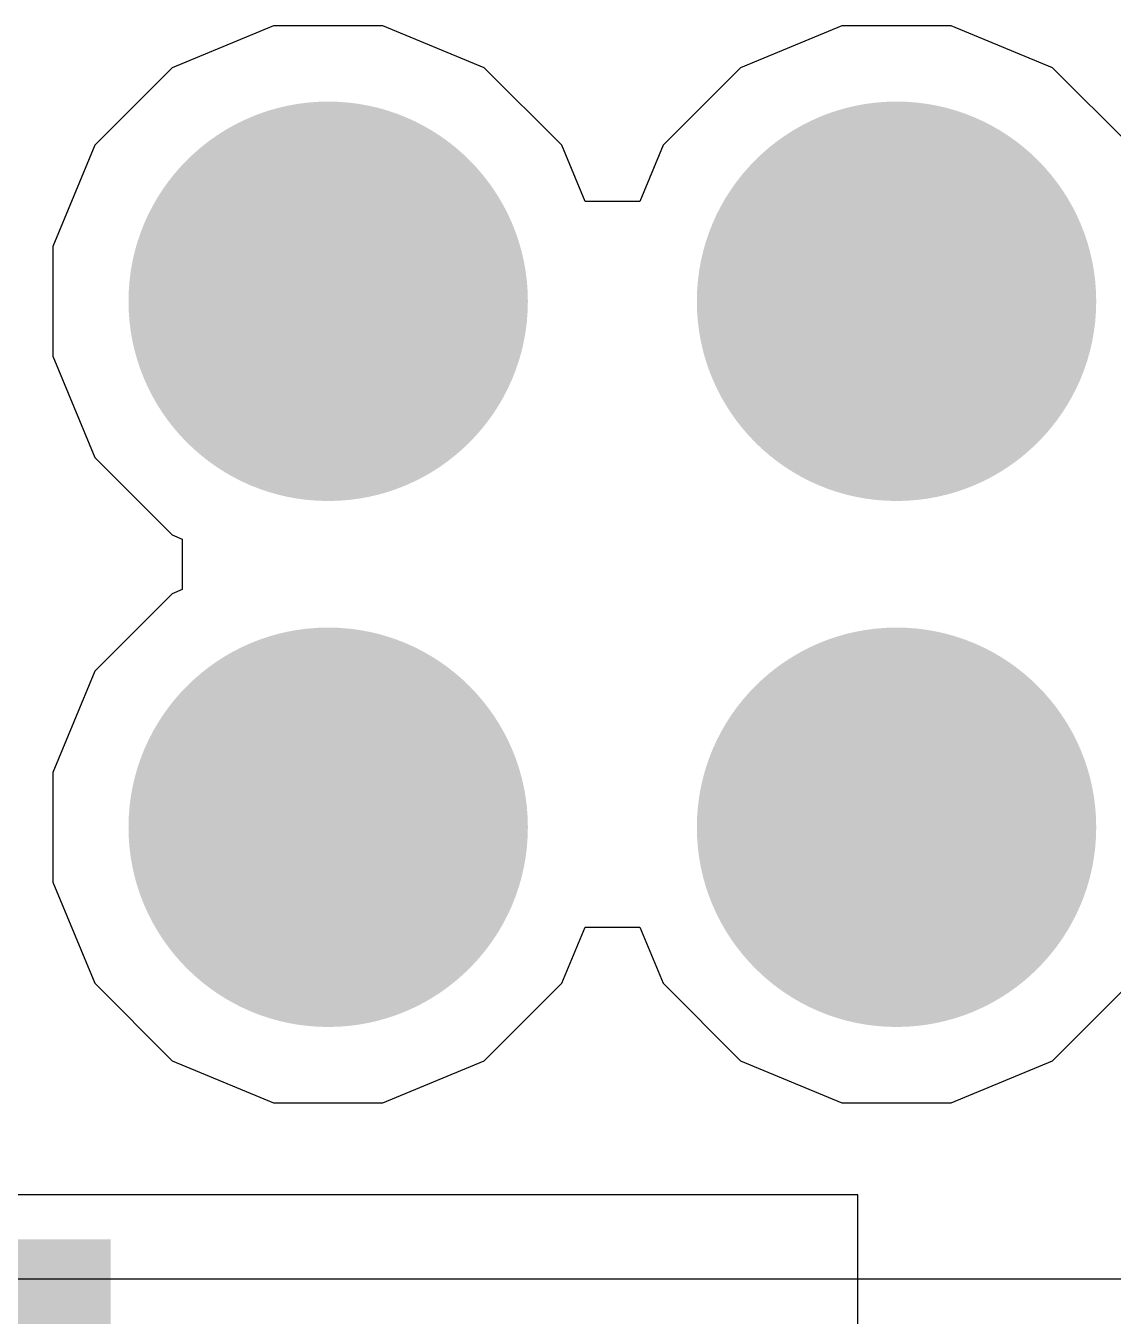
# Model space of a CAD drawing. Header units: inches. Extents: x -4 to 5258, y -4 to 5281.
# Drawn here: x 102.521 to 104.708, y 83.386 to 85.981 of the extents above; entities that cross this region are included whole.
import ezdxf

# ---------------------------------------------------------------- set-up
doc = ezdxf.new("R2010")
doc.units = ezdxf.units.IN
for name, color, linetype in [('Bottom Layer', 5, 'Continuous'), ('Bottom Solder', 6, 'Continuous'), ('Drill Drawing', 1, 'Continuous'), ('Layer 1', 16, 'Continuous'), ('Layer 2', 76, 'Continuous'), ('Top Layer', 1, 'Continuous'), ('Top Overlay', 2, 'Continuous'), ('Top Solder', 216, 'Continuous'), ('Via Holes', 16, 'Continuous')]:
    doc.layers.add(name, color=color, linetype=linetype)

# ---------------------------------------------------------------- blocks, each defined once
blk = doc.blocks.new('SOIC_8_7')
at = {"layer": 'Top Overlay'}
blk.add_hatch(color=2, dxfattribs=at).paths.add_polyline_path([(-1.8268, 1.5748), (-1.4966, 1.5748), (-1.4966, 2.2352), (-1.8268, 2.2352)])

msp = doc.modelspace()

# ---------------------------------------------------------------- hatches: boundary and pattern name
at = {"layer": 'Bottom Layer'}
h = msp.add_hatch(color=5, dxfattribs=at)
edge = h.paths.add_edge_path()
edge.add_arc((103.1293, 85.4269), 0.3, 0, 360)
h = msp.add_hatch(color=5, dxfattribs=at)
edge = h.paths.add_edge_path()
edge.add_arc((104.2723, 85.4269), 0.3, 0, 360)
h = msp.add_hatch(color=5, dxfattribs=at)
edge = h.paths.add_edge_path()
edge.add_arc((103.1293, 84.3692), 0.3, 0, 360)
h = msp.add_hatch(color=5, dxfattribs=at)
edge = h.paths.add_edge_path()
edge.add_arc((104.2723, 84.3692), 0.3, 0, 360)
at = {"layer": 'Bottom Solder'}
h = msp.add_hatch(color=6, dxfattribs=at)
edge = h.paths.add_edge_path()
edge.add_arc((103.1293, 85.4269), 0.4016, 0, 360)
h = msp.add_hatch(color=6, dxfattribs=at)
edge = h.paths.add_edge_path()
edge.add_arc((104.2723, 85.4269), 0.4016, 0, 360)
h = msp.add_hatch(color=6, dxfattribs=at)
edge = h.paths.add_edge_path()
edge.add_arc((103.1293, 84.3692), 0.4016, 0, 360)
h = msp.add_hatch(color=6, dxfattribs=at)
edge = h.paths.add_edge_path()
edge.add_arc((104.2723, 84.3692), 0.4016, 0, 360)
at = {"layer": 'Layer 1'}
h = msp.add_hatch(color=16, dxfattribs=at)
edge = h.paths.add_edge_path()
edge.add_arc((103.1293, 85.4269), 0.3, 0, 360)
h = msp.add_hatch(color=16, dxfattribs=at)
edge = h.paths.add_edge_path()
edge.add_arc((104.2723, 85.4269), 0.3, 0, 360)
h = msp.add_hatch(color=16, dxfattribs=at)
edge = h.paths.add_edge_path()
edge.add_arc((103.1293, 84.3692), 0.3, 0, 360)
h = msp.add_hatch(color=16, dxfattribs=at)
edge = h.paths.add_edge_path()
edge.add_arc((104.2723, 84.3692), 0.3, 0, 360)
at = {"layer": 'Layer 2'}
h = msp.add_hatch(color=76, dxfattribs=at)
edge = h.paths.add_edge_path()
edge.add_arc((103.1293, 85.4269), 0.3, 0, 360)
h = msp.add_hatch(color=76, dxfattribs=at)
edge = h.paths.add_edge_path()
edge.add_arc((104.2723, 85.4269), 0.3, 0, 360)
h = msp.add_hatch(color=76, dxfattribs=at)
edge = h.paths.add_edge_path()
edge.add_arc((103.1293, 84.3692), 0.3, 0, 360)
h = msp.add_hatch(color=76, dxfattribs=at)
edge = h.paths.add_edge_path()
edge.add_arc((104.2723, 84.3692), 0.3, 0, 360)
at = {"layer": 'Top Layer'}
h = msp.add_hatch(color=1, dxfattribs=at)
edge = h.paths.add_edge_path()
edge.add_arc((103.1293, 85.4269), 0.3, 0, 360)
h = msp.add_hatch(color=1, dxfattribs=at)
edge = h.paths.add_edge_path()
edge.add_arc((104.2723, 85.4269), 0.3, 0, 360)
h = msp.add_hatch(color=1, dxfattribs=at)
edge = h.paths.add_edge_path()
edge.add_arc((103.1293, 84.3692), 0.3, 0, 360)
h = msp.add_hatch(color=1, dxfattribs=at)
edge = h.paths.add_edge_path()
edge.add_arc((104.2723, 84.3692), 0.3, 0, 360)
at = {"layer": 'Top Solder'}
h = msp.add_hatch(color=216, dxfattribs=at)
edge = h.paths.add_edge_path()
edge.add_arc((103.1293, 85.4269), 0.4016, 0, 360)
h = msp.add_hatch(color=216, dxfattribs=at)
edge = h.paths.add_edge_path()
edge.add_arc((104.2723, 85.4269), 0.4016, 0, 360)
h = msp.add_hatch(color=216, dxfattribs=at)
edge = h.paths.add_edge_path()
edge.add_arc((103.1293, 84.3692), 0.4016, 0, 360)
h = msp.add_hatch(color=216, dxfattribs=at)
edge = h.paths.add_edge_path()
edge.add_arc((104.2723, 84.3692), 0.4016, 0, 360)
at = {"layer": 'Via Holes'}
h = msp.add_hatch(color=7, dxfattribs=at)
edge = h.paths.add_edge_path()
edge.add_arc((103.1293, 85.4269), 0.15, 0, 360)
h = msp.add_hatch(color=7, dxfattribs=at)
edge = h.paths.add_edge_path()
edge.add_arc((104.2723, 85.4269), 0.15, 0, 360)
h = msp.add_hatch(color=7, dxfattribs=at)
edge = h.paths.add_edge_path()
edge.add_arc((103.1293, 84.3692), 0.15, 0, 360)
h = msp.add_hatch(color=7, dxfattribs=at)
edge = h.paths.add_edge_path()
edge.add_arc((104.2723, 84.3692), 0.15, 0, 360)

# ---------------------------------------------------------------- linework, layer by layer
at = {"layer": 'Bottom Layer'}
for p, q in [((103.0191, 85.9809), (102.8155, 85.8965)), ((103.2395, 85.9809), (103.0191, 85.9809)), ((103.4431, 85.8965), (103.2395, 85.9809)), ((104.1621, 85.9809), (103.9585, 85.8965)), ((104.3825, 85.9809), (104.1621, 85.9809)), ((104.5861, 85.8965), (104.3825, 85.9809)), ((102.8155, 85.8965), (102.6597, 85.7407)), ((103.599, 85.7407), (103.4431, 85.8965)), ((103.9585, 85.8965), (103.8027, 85.7407)), ((104.742, 85.7407), (104.5861, 85.8965)), ((102.6597, 85.7407), (102.5753, 85.5371)), ((103.6458, 85.6276), (103.599, 85.7407)), ((103.8027, 85.7407), (103.7558, 85.6276)), ((103.7558, 85.6276), (103.6458, 85.6276)), ((102.5753, 85.5371), (102.5753, 85.3167)), ((102.5753, 85.3167), (102.6597, 85.113)), ((102.6597, 85.113), (102.8155, 84.9572)), ((102.8155, 84.9572), (102.8357, 84.9488)), ((102.8357, 84.9488), (102.8357, 84.8472)), ((102.8155, 84.8388), (102.6597, 84.683)), ((102.8357, 84.8472), (102.8155, 84.8388)), ((102.6597, 84.683), (102.5753, 84.4794)), ((102.5753, 84.4794), (102.5753, 84.259)), ((102.5753, 84.259), (102.6597, 84.0554)), ((103.599, 84.0554), (103.6458, 84.1685)), ((103.6458, 84.1685), (103.7558, 84.1685)), ((103.7558, 84.1685), (103.8027, 84.0554)), ((102.6597, 84.0554), (102.8155, 83.8995)), ((103.4431, 83.8995), (103.599, 84.0554)), ((103.8027, 84.0554), (103.9585, 83.8995)), ((104.5861, 83.8995), (104.742, 84.0554)), ((102.8155, 83.8995), (103.0191, 83.8152)), ((103.2395, 83.8152), (103.4431, 83.8995)), ((103.9585, 83.8995), (104.1621, 83.8152)), ((104.3825, 83.8152), (104.5861, 83.8995)), ((103.0191, 83.8152), (103.2395, 83.8152)), ((104.1621, 83.8152), (104.3825, 83.8152))]:
    msp.add_line(p, q, dxfattribs=at)
at = {"layer": 'Drill Drawing'}
for points in [[(103.0023, 85.5539, 0.0508, 0.0508, 0), (103.0023, 85.6809, 0.0508, 0.0508, 0)], [(103.0023, 85.6809, 0.0508, 0.0508, 0), (103.2563, 85.6809, 0.0508, 0.0508, 0)], [(103.2563, 85.5539, 0.0508, 0.0508, 0), (103.2563, 85.6809, 0.0508, 0.0508, 0)], [(104.1453, 85.5539, 0.0508, 0.0508, 0), (104.1453, 85.6809, 0.0508, 0.0508, 0)], [(104.1453, 85.6809, 0.0508, 0.0508, 0), (104.3993, 85.6809, 0.0508, 0.0508, 0)], [(104.3993, 85.5539, 0.0508, 0.0508, 0), (104.3993, 85.6809, 0.0508, 0.0508, 0)], [(103.0531, 85.5031, 0.0508, 0.0508, 0), (103.0531, 85.5793, 0.0508, 0.0508, 0)], [(103.0531, 85.5793, 0.0508, 0.0508, 0), (103.2055, 85.5793, 0.0508, 0.0508, 0)], [(103.2055, 85.5031, 0.0508, 0.0508, 0), (103.2055, 85.5793, 0.0508, 0.0508, 0)], [(104.1961, 85.5031, 0.0508, 0.0508, 0), (104.1961, 85.5793, 0.0508, 0.0508, 0)], [(104.1961, 85.5793, 0.0508, 0.0508, 0), (104.3485, 85.5793, 0.0508, 0.0508, 0)], [(104.3485, 85.5031, 0.0508, 0.0508, 0), (104.3485, 85.5793, 0.0508, 0.0508, 0)], [(102.8753, 85.2999, 0.0508, 0.0508, 0), (102.8753, 85.5539, 0.0508, 0.0508, 0)], [(102.8753, 85.5539, 0.0508, 0.0508, 0), (103.0023, 85.5539, 0.0508, 0.0508, 0)], [(103.2563, 85.5539, 0.0508, 0.0508, 0), (103.3833, 85.5539, 0.0508, 0.0508, 0)], [(103.3833, 85.2999, 0.0508, 0.0508, 0), (103.3833, 85.5539, 0.0508, 0.0508, 0)], [(104.0183, 85.2999, 0.0508, 0.0508, 0), (104.0183, 85.5539, 0.0508, 0.0508, 0)], [(104.0183, 85.5539, 0.0508, 0.0508, 0), (104.1453, 85.5539, 0.0508, 0.0508, 0)], [(104.3993, 85.5539, 0.0508, 0.0508, 0), (104.5263, 85.5539, 0.0508, 0.0508, 0)], [(104.5263, 85.2999, 0.0508, 0.0508, 0), (104.5263, 85.5539, 0.0508, 0.0508, 0)], [(102.9769, 85.3507, 0.0508, 0.0508, 0), (102.9769, 85.5031, 0.0508, 0.0508, 0)], [(102.9769, 85.5031, 0.0508, 0.0508, 0), (103.0531, 85.5031, 0.0508, 0.0508, 0)], [(103.2055, 85.5031, 0.0508, 0.0508, 0), (103.2817, 85.5031, 0.0508, 0.0508, 0)], [(103.2817, 85.3507, 0.0508, 0.0508, 0), (103.2817, 85.5031, 0.0508, 0.0508, 0)], [(104.1199, 85.3507, 0.0508, 0.0508, 0), (104.1199, 85.5031, 0.0508, 0.0508, 0)], [(104.1199, 85.5031, 0.0508, 0.0508, 0), (104.1961, 85.5031, 0.0508, 0.0508, 0)], [(104.3485, 85.5031, 0.0508, 0.0508, 0), (104.4247, 85.5031, 0.0508, 0.0508, 0)], [(104.4247, 85.3507, 0.0508, 0.0508, 0), (104.4247, 85.5031, 0.0508, 0.0508, 0)], [(102.9769, 85.3507, 0.0508, 0.0508, 0), (103.0531, 85.3507, 0.0508, 0.0508, 0)], [(103.0531, 85.2745, 0.0508, 0.0508, 0), (103.0531, 85.3507, 0.0508, 0.0508, 0)], [(103.2055, 85.3507, 0.0508, 0.0508, 0), (103.2817, 85.3507, 0.0508, 0.0508, 0)], [(103.2055, 85.2745, 0.0508, 0.0508, 0), (103.2055, 85.3507, 0.0508, 0.0508, 0)], [(104.1199, 85.3507, 0.0508, 0.0508, 0), (104.1961, 85.3507, 0.0508, 0.0508, 0)], [(104.1961, 85.2745, 0.0508, 0.0508, 0), (104.1961, 85.3507, 0.0508, 0.0508, 0)], [(104.3485, 85.3507, 0.0508, 0.0508, 0), (104.4247, 85.3507, 0.0508, 0.0508, 0)], [(104.3485, 85.2745, 0.0508, 0.0508, 0), (104.3485, 85.3507, 0.0508, 0.0508, 0)], [(102.8753, 85.2999, 0.0508, 0.0508, 0), (103.0023, 85.2999, 0.0508, 0.0508, 0)], [(103.0023, 85.1729, 0.0508, 0.0508, 0), (103.0023, 85.2999, 0.0508, 0.0508, 0)], [(103.2563, 85.2999, 0.0508, 0.0508, 0), (103.3833, 85.2999, 0.0508, 0.0508, 0)], [(103.2563, 85.1729, 0.0508, 0.0508, 0), (103.2563, 85.2999, 0.0508, 0.0508, 0)], [(104.0183, 85.2999, 0.0508, 0.0508, 0), (104.1453, 85.2999, 0.0508, 0.0508, 0)], [(104.1453, 85.1729, 0.0508, 0.0508, 0), (104.1453, 85.2999, 0.0508, 0.0508, 0)], [(104.3993, 85.2999, 0.0508, 0.0508, 0), (104.5263, 85.2999, 0.0508, 0.0508, 0)], [(104.3993, 85.1729, 0.0508, 0.0508, 0), (104.3993, 85.2999, 0.0508, 0.0508, 0)], [(103.0531, 85.2745, 0.0508, 0.0508, 0), (103.2055, 85.2745, 0.0508, 0.0508, 0)], [(104.1961, 85.2745, 0.0508, 0.0508, 0), (104.3485, 85.2745, 0.0508, 0.0508, 0)], [(103.0023, 85.1729, 0.0508, 0.0508, 0), (103.2563, 85.1729, 0.0508, 0.0508, 0)], [(104.1453, 85.1729, 0.0508, 0.0508, 0), (104.3993, 85.1729, 0.0508, 0.0508, 0)], [(103.0023, 84.4962, 0.0508, 0.0508, 0), (103.0023, 84.6232, 0.0508, 0.0508, 0)], [(103.0023, 84.6232, 0.0508, 0.0508, 0), (103.2563, 84.6232, 0.0508, 0.0508, 0)], [(103.2563, 84.4962, 0.0508, 0.0508, 0), (103.2563, 84.6232, 0.0508, 0.0508, 0)], [(104.1453, 84.4962, 0.0508, 0.0508, 0), (104.1453, 84.6232, 0.0508, 0.0508, 0)], [(104.1453, 84.6232, 0.0508, 0.0508, 0), (104.3993, 84.6232, 0.0508, 0.0508, 0)], [(104.3993, 84.4962, 0.0508, 0.0508, 0), (104.3993, 84.6232, 0.0508, 0.0508, 0)], [(103.0531, 84.4454, 0.0508, 0.0508, 0), (103.0531, 84.5216, 0.0508, 0.0508, 0)], [(103.0531, 84.5216, 0.0508, 0.0508, 0), (103.2055, 84.5216, 0.0508, 0.0508, 0)], [(103.2055, 84.4454, 0.0508, 0.0508, 0), (103.2055, 84.5216, 0.0508, 0.0508, 0)], [(104.1961, 84.4454, 0.0508, 0.0508, 0), (104.1961, 84.5216, 0.0508, 0.0508, 0)], [(104.1961, 84.5216, 0.0508, 0.0508, 0), (104.3485, 84.5216, 0.0508, 0.0508, 0)], [(104.3485, 84.4454, 0.0508, 0.0508, 0), (104.3485, 84.5216, 0.0508, 0.0508, 0)], [(102.8753, 84.2422, 0.0508, 0.0508, 0), (102.8753, 84.4962, 0.0508, 0.0508, 0)], [(102.8753, 84.4962, 0.0508, 0.0508, 0), (103.0023, 84.4962, 0.0508, 0.0508, 0)], [(103.2563, 84.4962, 0.0508, 0.0508, 0), (103.3833, 84.4962, 0.0508, 0.0508, 0)], [(103.3833, 84.2422, 0.0508, 0.0508, 0), (103.3833, 84.4962, 0.0508, 0.0508, 0)], [(104.0183, 84.2422, 0.0508, 0.0508, 0), (104.0183, 84.4962, 0.0508, 0.0508, 0)], [(104.0183, 84.4962, 0.0508, 0.0508, 0), (104.1453, 84.4962, 0.0508, 0.0508, 0)], [(104.3993, 84.4962, 0.0508, 0.0508, 0), (104.5263, 84.4962, 0.0508, 0.0508, 0)], [(104.5263, 84.2422, 0.0508, 0.0508, 0), (104.5263, 84.4962, 0.0508, 0.0508, 0)], [(102.9769, 84.293, 0.0508, 0.0508, 0), (102.9769, 84.4454, 0.0508, 0.0508, 0)], [(102.9769, 84.4454, 0.0508, 0.0508, 0), (103.0531, 84.4454, 0.0508, 0.0508, 0)], [(103.2055, 84.4454, 0.0508, 0.0508, 0), (103.2817, 84.4454, 0.0508, 0.0508, 0)], [(103.2817, 84.293, 0.0508, 0.0508, 0), (103.2817, 84.4454, 0.0508, 0.0508, 0)], [(104.1199, 84.293, 0.0508, 0.0508, 0), (104.1199, 84.4454, 0.0508, 0.0508, 0)], [(104.1199, 84.4454, 0.0508, 0.0508, 0), (104.1961, 84.4454, 0.0508, 0.0508, 0)], [(104.3485, 84.4454, 0.0508, 0.0508, 0), (104.4247, 84.4454, 0.0508, 0.0508, 0)], [(104.4247, 84.293, 0.0508, 0.0508, 0), (104.4247, 84.4454, 0.0508, 0.0508, 0)], [(102.9769, 84.293, 0.0508, 0.0508, 0), (103.0531, 84.293, 0.0508, 0.0508, 0)], [(103.0531, 84.2168, 0.0508, 0.0508, 0), (103.0531, 84.293, 0.0508, 0.0508, 0)], [(103.2055, 84.293, 0.0508, 0.0508, 0), (103.2817, 84.293, 0.0508, 0.0508, 0)], [(103.2055, 84.2168, 0.0508, 0.0508, 0), (103.2055, 84.293, 0.0508, 0.0508, 0)], [(104.1199, 84.293, 0.0508, 0.0508, 0), (104.1961, 84.293, 0.0508, 0.0508, 0)], [(104.1961, 84.2168, 0.0508, 0.0508, 0), (104.1961, 84.293, 0.0508, 0.0508, 0)], [(104.3485, 84.293, 0.0508, 0.0508, 0), (104.4247, 84.293, 0.0508, 0.0508, 0)], [(104.3485, 84.2168, 0.0508, 0.0508, 0), (104.3485, 84.293, 0.0508, 0.0508, 0)], [(102.8753, 84.2422, 0.0508, 0.0508, 0), (103.0023, 84.2422, 0.0508, 0.0508, 0)], [(103.0023, 84.1152, 0.0508, 0.0508, 0), (103.0023, 84.2422, 0.0508, 0.0508, 0)], [(103.2563, 84.2422, 0.0508, 0.0508, 0), (103.3833, 84.2422, 0.0508, 0.0508, 0)], [(103.2563, 84.1152, 0.0508, 0.0508, 0), (103.2563, 84.2422, 0.0508, 0.0508, 0)], [(104.0183, 84.2422, 0.0508, 0.0508, 0), (104.1453, 84.2422, 0.0508, 0.0508, 0)], [(104.1453, 84.1152, 0.0508, 0.0508, 0), (104.1453, 84.2422, 0.0508, 0.0508, 0)], [(104.3993, 84.2422, 0.0508, 0.0508, 0), (104.5263, 84.2422, 0.0508, 0.0508, 0)], [(104.3993, 84.1152, 0.0508, 0.0508, 0), (104.3993, 84.2422, 0.0508, 0.0508, 0)], [(103.0531, 84.2168, 0.0508, 0.0508, 0), (103.2055, 84.2168, 0.0508, 0.0508, 0)], [(104.1961, 84.2168, 0.0508, 0.0508, 0), (104.3485, 84.2168, 0.0508, 0.0508, 0)], [(103.0023, 84.1152, 0.0508, 0.0508, 0), (103.2563, 84.1152, 0.0508, 0.0508, 0)], [(104.1453, 84.1152, 0.0508, 0.0508, 0), (104.3993, 84.1152, 0.0508, 0.0508, 0)]]:
    msp.add_lwpolyline(points, format="xyseb", dxfattribs=at)
for points in [[(102.9896, 85.6809, 0.0254, 0.0254, 1), (103.015, 85.6809, 0.0254, 0.0254, 1)], [(102.9896, 85.6809, 0.0254, 0.0254, 1), (103.015, 85.6809, 0.0254, 0.0254, 1)], [(103.2436, 85.6809, 0.0254, 0.0254, 1), (103.269, 85.6809, 0.0254, 0.0254, 1)], [(103.2436, 85.6809, 0.0254, 0.0254, 1), (103.269, 85.6809, 0.0254, 0.0254, 1)], [(104.1326, 85.6809, 0.0254, 0.0254, 1), (104.158, 85.6809, 0.0254, 0.0254, 1)], [(104.1326, 85.6809, 0.0254, 0.0254, 1), (104.158, 85.6809, 0.0254, 0.0254, 1)], [(104.3866, 85.6809, 0.0254, 0.0254, 1), (104.412, 85.6809, 0.0254, 0.0254, 1)], [(104.3866, 85.6809, 0.0254, 0.0254, 1), (104.412, 85.6809, 0.0254, 0.0254, 1)], [(103.0404, 85.5793, 0.0254, 0.0254, 1), (103.0658, 85.5793, 0.0254, 0.0254, 1)], [(103.0404, 85.5793, 0.0254, 0.0254, 1), (103.0658, 85.5793, 0.0254, 0.0254, 1)], [(103.1928, 85.5793, 0.0254, 0.0254, 1), (103.2182, 85.5793, 0.0254, 0.0254, 1)], [(103.1928, 85.5793, 0.0254, 0.0254, 1), (103.2182, 85.5793, 0.0254, 0.0254, 1)], [(104.1834, 85.5793, 0.0254, 0.0254, 1), (104.2088, 85.5793, 0.0254, 0.0254, 1)], [(104.1834, 85.5793, 0.0254, 0.0254, 1), (104.2088, 85.5793, 0.0254, 0.0254, 1)], [(104.3358, 85.5793, 0.0254, 0.0254, 1), (104.3612, 85.5793, 0.0254, 0.0254, 1)], [(104.3358, 85.5793, 0.0254, 0.0254, 1), (104.3612, 85.5793, 0.0254, 0.0254, 1)], [(102.8626, 85.5539, 0.0254, 0.0254, 1), (102.888, 85.5539, 0.0254, 0.0254, 1)], [(102.8626, 85.5539, 0.0254, 0.0254, 1), (102.888, 85.5539, 0.0254, 0.0254, 1)], [(102.9896, 85.5539, 0.0254, 0.0254, 1), (103.015, 85.5539, 0.0254, 0.0254, 1)], [(102.9896, 85.5539, 0.0254, 0.0254, 1), (103.015, 85.5539, 0.0254, 0.0254, 1)], [(103.2436, 85.5539, 0.0254, 0.0254, 1), (103.269, 85.5539, 0.0254, 0.0254, 1)], [(103.2436, 85.5539, 0.0254, 0.0254, 1), (103.269, 85.5539, 0.0254, 0.0254, 1)], [(103.3706, 85.5539, 0.0254, 0.0254, 1), (103.396, 85.5539, 0.0254, 0.0254, 1)], [(103.3706, 85.5539, 0.0254, 0.0254, 1), (103.396, 85.5539, 0.0254, 0.0254, 1)], [(104.0056, 85.5539, 0.0254, 0.0254, 1), (104.031, 85.5539, 0.0254, 0.0254, 1)], [(104.0056, 85.5539, 0.0254, 0.0254, 1), (104.031, 85.5539, 0.0254, 0.0254, 1)], [(104.1326, 85.5539, 0.0254, 0.0254, 1), (104.158, 85.5539, 0.0254, 0.0254, 1)], [(104.1326, 85.5539, 0.0254, 0.0254, 1), (104.158, 85.5539, 0.0254, 0.0254, 1)], [(104.3866, 85.5539, 0.0254, 0.0254, 1), (104.412, 85.5539, 0.0254, 0.0254, 1)], [(104.3866, 85.5539, 0.0254, 0.0254, 1), (104.412, 85.5539, 0.0254, 0.0254, 1)], [(104.5136, 85.5539, 0.0254, 0.0254, 1), (104.539, 85.5539, 0.0254, 0.0254, 1)], [(104.5136, 85.5539, 0.0254, 0.0254, 1), (104.539, 85.5539, 0.0254, 0.0254, 1)], [(102.9642, 85.5031, 0.0254, 0.0254, 1), (102.9896, 85.5031, 0.0254, 0.0254, 1)], [(102.9642, 85.5031, 0.0254, 0.0254, 1), (102.9896, 85.5031, 0.0254, 0.0254, 1)], [(103.0404, 85.5031, 0.0254, 0.0254, 1), (103.0658, 85.5031, 0.0254, 0.0254, 1)], [(103.0404, 85.5031, 0.0254, 0.0254, 1), (103.0658, 85.5031, 0.0254, 0.0254, 1)], [(103.1928, 85.5031, 0.0254, 0.0254, 1), (103.2182, 85.5031, 0.0254, 0.0254, 1)], [(103.1928, 85.5031, 0.0254, 0.0254, 1), (103.2182, 85.5031, 0.0254, 0.0254, 1)], [(103.269, 85.5031, 0.0254, 0.0254, 1), (103.2944, 85.5031, 0.0254, 0.0254, 1)], [(103.269, 85.5031, 0.0254, 0.0254, 1), (103.2944, 85.5031, 0.0254, 0.0254, 1)], [(104.1072, 85.5031, 0.0254, 0.0254, 1), (104.1326, 85.5031, 0.0254, 0.0254, 1)], [(104.1072, 85.5031, 0.0254, 0.0254, 1), (104.1326, 85.5031, 0.0254, 0.0254, 1)], [(104.1834, 85.5031, 0.0254, 0.0254, 1), (104.2088, 85.5031, 0.0254, 0.0254, 1)], [(104.1834, 85.5031, 0.0254, 0.0254, 1), (104.2088, 85.5031, 0.0254, 0.0254, 1)], [(104.3358, 85.5031, 0.0254, 0.0254, 1), (104.3612, 85.5031, 0.0254, 0.0254, 1)], [(104.3358, 85.5031, 0.0254, 0.0254, 1), (104.3612, 85.5031, 0.0254, 0.0254, 1)], [(104.412, 85.5031, 0.0254, 0.0254, 1), (104.4374, 85.5031, 0.0254, 0.0254, 1)], [(104.412, 85.5031, 0.0254, 0.0254, 1), (104.4374, 85.5031, 0.0254, 0.0254, 1)], [(102.9642, 85.3507, 0.0254, 0.0254, 1), (102.9896, 85.3507, 0.0254, 0.0254, 1)], [(102.9642, 85.3507, 0.0254, 0.0254, 1), (102.9896, 85.3507, 0.0254, 0.0254, 1)], [(103.0404, 85.3507, 0.0254, 0.0254, 1), (103.0658, 85.3507, 0.0254, 0.0254, 1)], [(103.0404, 85.3507, 0.0254, 0.0254, 1), (103.0658, 85.3507, 0.0254, 0.0254, 1)], [(103.1928, 85.3507, 0.0254, 0.0254, 1), (103.2182, 85.3507, 0.0254, 0.0254, 1)], [(103.1928, 85.3507, 0.0254, 0.0254, 1), (103.2182, 85.3507, 0.0254, 0.0254, 1)], [(103.269, 85.3507, 0.0254, 0.0254, 1), (103.2944, 85.3507, 0.0254, 0.0254, 1)], [(103.269, 85.3507, 0.0254, 0.0254, 1), (103.2944, 85.3507, 0.0254, 0.0254, 1)], [(104.1072, 85.3507, 0.0254, 0.0254, 1), (104.1326, 85.3507, 0.0254, 0.0254, 1)], [(104.1072, 85.3507, 0.0254, 0.0254, 1), (104.1326, 85.3507, 0.0254, 0.0254, 1)], [(104.1834, 85.3507, 0.0254, 0.0254, 1), (104.2088, 85.3507, 0.0254, 0.0254, 1)], [(104.1834, 85.3507, 0.0254, 0.0254, 1), (104.2088, 85.3507, 0.0254, 0.0254, 1)], [(104.3358, 85.3507, 0.0254, 0.0254, 1), (104.3612, 85.3507, 0.0254, 0.0254, 1)], [(104.3358, 85.3507, 0.0254, 0.0254, 1), (104.3612, 85.3507, 0.0254, 0.0254, 1)], [(104.412, 85.3507, 0.0254, 0.0254, 1), (104.4374, 85.3507, 0.0254, 0.0254, 1)], [(104.412, 85.3507, 0.0254, 0.0254, 1), (104.4374, 85.3507, 0.0254, 0.0254, 1)], [(102.8626, 85.2999, 0.0254, 0.0254, 1), (102.888, 85.2999, 0.0254, 0.0254, 1)], [(102.8626, 85.2999, 0.0254, 0.0254, 1), (102.888, 85.2999, 0.0254, 0.0254, 1)], [(102.9896, 85.2999, 0.0254, 0.0254, 1), (103.015, 85.2999, 0.0254, 0.0254, 1)], [(102.9896, 85.2999, 0.0254, 0.0254, 1), (103.015, 85.2999, 0.0254, 0.0254, 1)], [(103.2436, 85.2999, 0.0254, 0.0254, 1), (103.269, 85.2999, 0.0254, 0.0254, 1)], [(103.2436, 85.2999, 0.0254, 0.0254, 1), (103.269, 85.2999, 0.0254, 0.0254, 1)], [(103.3706, 85.2999, 0.0254, 0.0254, 1), (103.396, 85.2999, 0.0254, 0.0254, 1)], [(103.3706, 85.2999, 0.0254, 0.0254, 1), (103.396, 85.2999, 0.0254, 0.0254, 1)], [(104.0056, 85.2999, 0.0254, 0.0254, 1), (104.031, 85.2999, 0.0254, 0.0254, 1)], [(104.0056, 85.2999, 0.0254, 0.0254, 1), (104.031, 85.2999, 0.0254, 0.0254, 1)], [(104.1326, 85.2999, 0.0254, 0.0254, 1), (104.158, 85.2999, 0.0254, 0.0254, 1)], [(104.1326, 85.2999, 0.0254, 0.0254, 1), (104.158, 85.2999, 0.0254, 0.0254, 1)], [(104.3866, 85.2999, 0.0254, 0.0254, 1), (104.412, 85.2999, 0.0254, 0.0254, 1)], [(104.3866, 85.2999, 0.0254, 0.0254, 1), (104.412, 85.2999, 0.0254, 0.0254, 1)], [(104.5136, 85.2999, 0.0254, 0.0254, 1), (104.539, 85.2999, 0.0254, 0.0254, 1)], [(104.5136, 85.2999, 0.0254, 0.0254, 1), (104.539, 85.2999, 0.0254, 0.0254, 1)], [(103.0404, 85.2745, 0.0254, 0.0254, 1), (103.0658, 85.2745, 0.0254, 0.0254, 1)], [(103.0404, 85.2745, 0.0254, 0.0254, 1), (103.0658, 85.2745, 0.0254, 0.0254, 1)], [(103.1928, 85.2745, 0.0254, 0.0254, 1), (103.2182, 85.2745, 0.0254, 0.0254, 1)], [(103.1928, 85.2745, 0.0254, 0.0254, 1), (103.2182, 85.2745, 0.0254, 0.0254, 1)], [(104.1834, 85.2745, 0.0254, 0.0254, 1), (104.2088, 85.2745, 0.0254, 0.0254, 1)], [(104.1834, 85.2745, 0.0254, 0.0254, 1), (104.2088, 85.2745, 0.0254, 0.0254, 1)], [(104.3358, 85.2745, 0.0254, 0.0254, 1), (104.3612, 85.2745, 0.0254, 0.0254, 1)], [(104.3358, 85.2745, 0.0254, 0.0254, 1), (104.3612, 85.2745, 0.0254, 0.0254, 1)], [(102.9896, 85.1729, 0.0254, 0.0254, 1), (103.015, 85.1729, 0.0254, 0.0254, 1)], [(102.9896, 85.1729, 0.0254, 0.0254, 1), (103.015, 85.1729, 0.0254, 0.0254, 1)], [(103.2436, 85.1729, 0.0254, 0.0254, 1), (103.269, 85.1729, 0.0254, 0.0254, 1)], [(103.2436, 85.1729, 0.0254, 0.0254, 1), (103.269, 85.1729, 0.0254, 0.0254, 1)], [(104.1326, 85.1729, 0.0254, 0.0254, 1), (104.158, 85.1729, 0.0254, 0.0254, 1)], [(104.1326, 85.1729, 0.0254, 0.0254, 1), (104.158, 85.1729, 0.0254, 0.0254, 1)], [(104.3866, 85.1729, 0.0254, 0.0254, 1), (104.412, 85.1729, 0.0254, 0.0254, 1)], [(104.3866, 85.1729, 0.0254, 0.0254, 1), (104.412, 85.1729, 0.0254, 0.0254, 1)], [(102.9896, 84.6232, 0.0254, 0.0254, 1), (103.015, 84.6232, 0.0254, 0.0254, 1)], [(102.9896, 84.6232, 0.0254, 0.0254, 1), (103.015, 84.6232, 0.0254, 0.0254, 1)], [(103.2436, 84.6232, 0.0254, 0.0254, 1), (103.269, 84.6232, 0.0254, 0.0254, 1)], [(103.2436, 84.6232, 0.0254, 0.0254, 1), (103.269, 84.6232, 0.0254, 0.0254, 1)], [(104.1326, 84.6232, 0.0254, 0.0254, 1), (104.158, 84.6232, 0.0254, 0.0254, 1)], [(104.1326, 84.6232, 0.0254, 0.0254, 1), (104.158, 84.6232, 0.0254, 0.0254, 1)], [(104.3866, 84.6232, 0.0254, 0.0254, 1), (104.412, 84.6232, 0.0254, 0.0254, 1)], [(104.3866, 84.6232, 0.0254, 0.0254, 1), (104.412, 84.6232, 0.0254, 0.0254, 1)], [(103.0404, 84.5216, 0.0254, 0.0254, 1), (103.0658, 84.5216, 0.0254, 0.0254, 1)], [(103.0404, 84.5216, 0.0254, 0.0254, 1), (103.0658, 84.5216, 0.0254, 0.0254, 1)], [(103.1928, 84.5216, 0.0254, 0.0254, 1), (103.2182, 84.5216, 0.0254, 0.0254, 1)], [(103.1928, 84.5216, 0.0254, 0.0254, 1), (103.2182, 84.5216, 0.0254, 0.0254, 1)], [(104.1834, 84.5216, 0.0254, 0.0254, 1), (104.2088, 84.5216, 0.0254, 0.0254, 1)], [(104.1834, 84.5216, 0.0254, 0.0254, 1), (104.2088, 84.5216, 0.0254, 0.0254, 1)], [(104.3358, 84.5216, 0.0254, 0.0254, 1), (104.3612, 84.5216, 0.0254, 0.0254, 1)], [(104.3358, 84.5216, 0.0254, 0.0254, 1), (104.3612, 84.5216, 0.0254, 0.0254, 1)], [(102.8626, 84.4962, 0.0254, 0.0254, 1), (102.888, 84.4962, 0.0254, 0.0254, 1)], [(102.8626, 84.4962, 0.0254, 0.0254, 1), (102.888, 84.4962, 0.0254, 0.0254, 1)], [(102.9896, 84.4962, 0.0254, 0.0254, 1), (103.015, 84.4962, 0.0254, 0.0254, 1)], [(102.9896, 84.4962, 0.0254, 0.0254, 1), (103.015, 84.4962, 0.0254, 0.0254, 1)], [(103.2436, 84.4962, 0.0254, 0.0254, 1), (103.269, 84.4962, 0.0254, 0.0254, 1)], [(103.2436, 84.4962, 0.0254, 0.0254, 1), (103.269, 84.4962, 0.0254, 0.0254, 1)], [(103.3706, 84.4962, 0.0254, 0.0254, 1), (103.396, 84.4962, 0.0254, 0.0254, 1)], [(103.3706, 84.4962, 0.0254, 0.0254, 1), (103.396, 84.4962, 0.0254, 0.0254, 1)], [(104.0056, 84.4962, 0.0254, 0.0254, 1), (104.031, 84.4962, 0.0254, 0.0254, 1)], [(104.0056, 84.4962, 0.0254, 0.0254, 1), (104.031, 84.4962, 0.0254, 0.0254, 1)], [(104.1326, 84.4962, 0.0254, 0.0254, 1), (104.158, 84.4962, 0.0254, 0.0254, 1)], [(104.1326, 84.4962, 0.0254, 0.0254, 1), (104.158, 84.4962, 0.0254, 0.0254, 1)], [(104.3866, 84.4962, 0.0254, 0.0254, 1), (104.412, 84.4962, 0.0254, 0.0254, 1)], [(104.3866, 84.4962, 0.0254, 0.0254, 1), (104.412, 84.4962, 0.0254, 0.0254, 1)], [(104.5136, 84.4962, 0.0254, 0.0254, 1), (104.539, 84.4962, 0.0254, 0.0254, 1)], [(104.5136, 84.4962, 0.0254, 0.0254, 1), (104.539, 84.4962, 0.0254, 0.0254, 1)], [(102.9642, 84.4454, 0.0254, 0.0254, 1), (102.9896, 84.4454, 0.0254, 0.0254, 1)], [(102.9642, 84.4454, 0.0254, 0.0254, 1), (102.9896, 84.4454, 0.0254, 0.0254, 1)], [(103.0404, 84.4454, 0.0254, 0.0254, 1), (103.0658, 84.4454, 0.0254, 0.0254, 1)], [(103.0404, 84.4454, 0.0254, 0.0254, 1), (103.0658, 84.4454, 0.0254, 0.0254, 1)], [(103.1928, 84.4454, 0.0254, 0.0254, 1), (103.2182, 84.4454, 0.0254, 0.0254, 1)], [(103.1928, 84.4454, 0.0254, 0.0254, 1), (103.2182, 84.4454, 0.0254, 0.0254, 1)], [(103.269, 84.4454, 0.0254, 0.0254, 1), (103.2944, 84.4454, 0.0254, 0.0254, 1)], [(103.269, 84.4454, 0.0254, 0.0254, 1), (103.2944, 84.4454, 0.0254, 0.0254, 1)], [(104.1072, 84.4454, 0.0254, 0.0254, 1), (104.1326, 84.4454, 0.0254, 0.0254, 1)], [(104.1072, 84.4454, 0.0254, 0.0254, 1), (104.1326, 84.4454, 0.0254, 0.0254, 1)], [(104.1834, 84.4454, 0.0254, 0.0254, 1), (104.2088, 84.4454, 0.0254, 0.0254, 1)], [(104.1834, 84.4454, 0.0254, 0.0254, 1), (104.2088, 84.4454, 0.0254, 0.0254, 1)], [(104.3358, 84.4454, 0.0254, 0.0254, 1), (104.3612, 84.4454, 0.0254, 0.0254, 1)], [(104.3358, 84.4454, 0.0254, 0.0254, 1), (104.3612, 84.4454, 0.0254, 0.0254, 1)], [(104.412, 84.4454, 0.0254, 0.0254, 1), (104.4374, 84.4454, 0.0254, 0.0254, 1)], [(104.412, 84.4454, 0.0254, 0.0254, 1), (104.4374, 84.4454, 0.0254, 0.0254, 1)], [(102.9642, 84.293, 0.0254, 0.0254, 1), (102.9896, 84.293, 0.0254, 0.0254, 1)], [(102.9642, 84.293, 0.0254, 0.0254, 1), (102.9896, 84.293, 0.0254, 0.0254, 1)], [(103.0404, 84.293, 0.0254, 0.0254, 1), (103.0658, 84.293, 0.0254, 0.0254, 1)], [(103.0404, 84.293, 0.0254, 0.0254, 1), (103.0658, 84.293, 0.0254, 0.0254, 1)], [(103.1928, 84.293, 0.0254, 0.0254, 1), (103.2182, 84.293, 0.0254, 0.0254, 1)], [(103.1928, 84.293, 0.0254, 0.0254, 1), (103.2182, 84.293, 0.0254, 0.0254, 1)], [(103.269, 84.293, 0.0254, 0.0254, 1), (103.2944, 84.293, 0.0254, 0.0254, 1)], [(103.269, 84.293, 0.0254, 0.0254, 1), (103.2944, 84.293, 0.0254, 0.0254, 1)], [(104.1072, 84.293, 0.0254, 0.0254, 1), (104.1326, 84.293, 0.0254, 0.0254, 1)], [(104.1072, 84.293, 0.0254, 0.0254, 1), (104.1326, 84.293, 0.0254, 0.0254, 1)], [(104.1834, 84.293, 0.0254, 0.0254, 1), (104.2088, 84.293, 0.0254, 0.0254, 1)], [(104.1834, 84.293, 0.0254, 0.0254, 1), (104.2088, 84.293, 0.0254, 0.0254, 1)], [(104.3358, 84.293, 0.0254, 0.0254, 1), (104.3612, 84.293, 0.0254, 0.0254, 1)], [(104.3358, 84.293, 0.0254, 0.0254, 1), (104.3612, 84.293, 0.0254, 0.0254, 1)], [(104.412, 84.293, 0.0254, 0.0254, 1), (104.4374, 84.293, 0.0254, 0.0254, 1)], [(104.412, 84.293, 0.0254, 0.0254, 1), (104.4374, 84.293, 0.0254, 0.0254, 1)], [(102.8626, 84.2422, 0.0254, 0.0254, 1), (102.888, 84.2422, 0.0254, 0.0254, 1)], [(102.8626, 84.2422, 0.0254, 0.0254, 1), (102.888, 84.2422, 0.0254, 0.0254, 1)], [(102.9896, 84.2422, 0.0254, 0.0254, 1), (103.015, 84.2422, 0.0254, 0.0254, 1)], [(102.9896, 84.2422, 0.0254, 0.0254, 1), (103.015, 84.2422, 0.0254, 0.0254, 1)], [(103.2436, 84.2422, 0.0254, 0.0254, 1), (103.269, 84.2422, 0.0254, 0.0254, 1)], [(103.2436, 84.2422, 0.0254, 0.0254, 1), (103.269, 84.2422, 0.0254, 0.0254, 1)], [(103.3706, 84.2422, 0.0254, 0.0254, 1), (103.396, 84.2422, 0.0254, 0.0254, 1)], [(103.3706, 84.2422, 0.0254, 0.0254, 1), (103.396, 84.2422, 0.0254, 0.0254, 1)], [(104.0056, 84.2422, 0.0254, 0.0254, 1), (104.031, 84.2422, 0.0254, 0.0254, 1)], [(104.0056, 84.2422, 0.0254, 0.0254, 1), (104.031, 84.2422, 0.0254, 0.0254, 1)], [(104.1326, 84.2422, 0.0254, 0.0254, 1), (104.158, 84.2422, 0.0254, 0.0254, 1)], [(104.1326, 84.2422, 0.0254, 0.0254, 1), (104.158, 84.2422, 0.0254, 0.0254, 1)], [(104.3866, 84.2422, 0.0254, 0.0254, 1), (104.412, 84.2422, 0.0254, 0.0254, 1)], [(104.3866, 84.2422, 0.0254, 0.0254, 1), (104.412, 84.2422, 0.0254, 0.0254, 1)], [(104.5136, 84.2422, 0.0254, 0.0254, 1), (104.539, 84.2422, 0.0254, 0.0254, 1)], [(104.5136, 84.2422, 0.0254, 0.0254, 1), (104.539, 84.2422, 0.0254, 0.0254, 1)], [(103.0404, 84.2168, 0.0254, 0.0254, 1), (103.0658, 84.2168, 0.0254, 0.0254, 1)], [(103.0404, 84.2168, 0.0254, 0.0254, 1), (103.0658, 84.2168, 0.0254, 0.0254, 1)], [(103.1928, 84.2168, 0.0254, 0.0254, 1), (103.2182, 84.2168, 0.0254, 0.0254, 1)], [(103.1928, 84.2168, 0.0254, 0.0254, 1), (103.2182, 84.2168, 0.0254, 0.0254, 1)], [(104.1834, 84.2168, 0.0254, 0.0254, 1), (104.2088, 84.2168, 0.0254, 0.0254, 1)], [(104.1834, 84.2168, 0.0254, 0.0254, 1), (104.2088, 84.2168, 0.0254, 0.0254, 1)], [(104.3358, 84.2168, 0.0254, 0.0254, 1), (104.3612, 84.2168, 0.0254, 0.0254, 1)], [(104.3358, 84.2168, 0.0254, 0.0254, 1), (104.3612, 84.2168, 0.0254, 0.0254, 1)], [(102.9896, 84.1152, 0.0254, 0.0254, 1), (103.015, 84.1152, 0.0254, 0.0254, 1)], [(102.9896, 84.1152, 0.0254, 0.0254, 1), (103.015, 84.1152, 0.0254, 0.0254, 1)], [(103.2436, 84.1152, 0.0254, 0.0254, 1), (103.269, 84.1152, 0.0254, 0.0254, 1)], [(103.2436, 84.1152, 0.0254, 0.0254, 1), (103.269, 84.1152, 0.0254, 0.0254, 1)], [(104.1326, 84.1152, 0.0254, 0.0254, 1), (104.158, 84.1152, 0.0254, 0.0254, 1)], [(104.1326, 84.1152, 0.0254, 0.0254, 1), (104.158, 84.1152, 0.0254, 0.0254, 1)], [(104.3866, 84.1152, 0.0254, 0.0254, 1), (104.412, 84.1152, 0.0254, 0.0254, 1)], [(104.3866, 84.1152, 0.0254, 0.0254, 1), (104.412, 84.1152, 0.0254, 0.0254, 1)]]:
    msp.add_lwpolyline(points, format="xyseb", close=True, dxfattribs=at)
at = {"layer": 'Layer 1'}
for p, q in [((103.0191, 85.9809), (102.8155, 85.8965)), ((103.2395, 85.9809), (103.0191, 85.9809)), ((103.4431, 85.8965), (103.2395, 85.9809)), ((104.1621, 85.9809), (103.9585, 85.8965)), ((104.3825, 85.9809), (104.1621, 85.9809)), ((104.5861, 85.8965), (104.3825, 85.9809)), ((102.8155, 85.8965), (102.6597, 85.7407)), ((103.599, 85.7407), (103.4431, 85.8965)), ((103.9585, 85.8965), (103.8027, 85.7407)), ((104.742, 85.7407), (104.5861, 85.8965)), ((102.6597, 85.7407), (102.5753, 85.5371)), ((103.6458, 85.6276), (103.599, 85.7407)), ((103.8027, 85.7407), (103.7558, 85.6276)), ((103.7558, 85.6276), (103.6458, 85.6276)), ((102.5753, 85.5371), (102.5753, 85.3167)), ((102.5753, 85.3167), (102.6597, 85.113)), ((102.6597, 85.113), (102.8155, 84.9572)), ((102.8155, 84.9572), (102.8357, 84.9488)), ((102.8357, 84.9488), (102.8357, 84.8472)), ((102.8155, 84.8388), (102.6597, 84.683)), ((102.8357, 84.8472), (102.8155, 84.8388)), ((102.6597, 84.683), (102.5753, 84.4794)), ((102.5753, 84.4794), (102.5753, 84.259)), ((102.5753, 84.259), (102.6597, 84.0554)), ((103.599, 84.0554), (103.6458, 84.1685)), ((103.6458, 84.1685), (103.7558, 84.1685)), ((103.7558, 84.1685), (103.8027, 84.0554)), ((102.6597, 84.0554), (102.8155, 83.8995)), ((103.4431, 83.8995), (103.599, 84.0554)), ((103.8027, 84.0554), (103.9585, 83.8995)), ((104.5861, 83.8995), (104.742, 84.0554)), ((102.8155, 83.8995), (103.0191, 83.8152)), ((103.2395, 83.8152), (103.4431, 83.8995)), ((103.9585, 83.8995), (104.1621, 83.8152)), ((104.3825, 83.8152), (104.5861, 83.8995)), ((103.0191, 83.8152), (103.2395, 83.8152)), ((104.1621, 83.8152), (104.3825, 83.8152))]:
    msp.add_line(p, q, dxfattribs=at)
at = {"layer": 'Layer 2'}
for p, q in [((104.1948, 83.4604), (101.8469, 83.4604)), ((107.0201, 83.4604), (104.1948, 83.4604))]:
    msp.add_line(p, q, dxfattribs=at)
at = {"layer": 'Top Layer'}
for p, q in [((104.1948, 83.63), (101.7199, 83.63)), ((104.1948, 81.4667), (104.1948, 83.63))]:
    msp.add_line(p, q, dxfattribs=at)

# ---------------------------------------------------------------- block references
at = {"rotation": 90}
msp.add_blockref('SOIC_8_7', (104.2669, 85.037), dxfattribs=at)

doc.saveas('drawing.dxf')
